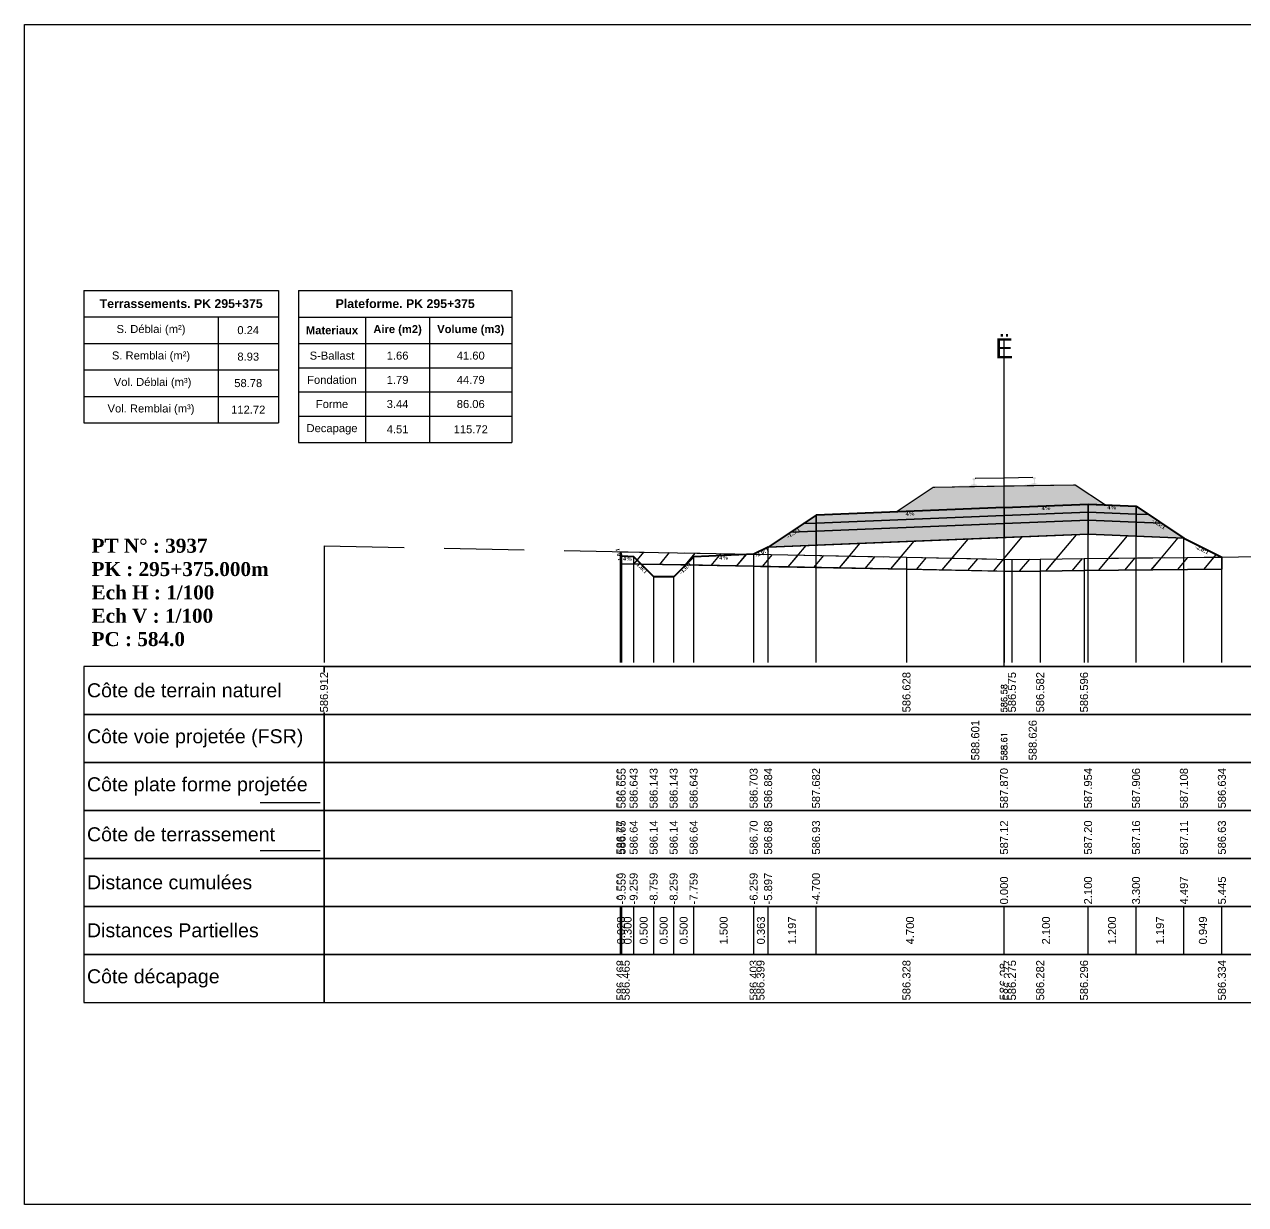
# Model space of a CAD drawing. Header units: millimetres. Extents: x 2762 to 3076, y 916 to 3305.
# Drawn here: x 2873.89 to 2904.42, y 2287.23 to 2316.73 of the extents above; entities that cross this region are included whole.
import ezdxf

# ---------------------------------------------------------------- set-up
doc = ezdxf.new("R2010")
doc.units = ezdxf.units.MM
doc.header["$LTSCALE"] = 2
doc.linetypes.add('CACHE', pattern=[9.525, 6.35, -3.175])
doc.linetypes.add('DASHED', pattern=[0.75, 0.5, -0.25])
for name, color, linetype in [('C-ANNO-TABL', 1, 'Continuous'), ('C-ANNO-TABL-TEXT', 150, 'Continuous'), ('C-ANNO-TABL-TITL', 150, 'Continuous'), ('C-ANNO-TABL-TTBL', 5, 'Continuous'), ('C-ROAD-CORR', 5, 'Continuous'), ('C-ROAD-SCTN', 7, 'Continuous')]:
    doc.layers.add(name, color=color, linetype=linetype)
doc.styles.add('ARIAL', font='arial.ttf')
doc.styles.add('C3D_Etiquette', font='romans.shx')
doc.styles.add('C3D_Profil_Travers', font='romans.shx')
doc.styles.get("Standard").update_dxf_attribs({"font": 'arial.ttf'})

msp = doc.modelspace()

# ---------------------------------------------------------------- hatches: boundary and pattern name
at = {"linetype": 'Continuous', "lineweight": -3}
msp.add_hatch(color=254, dxfattribs=at).paths.add_polyline_path([(2897.169, 2304.993), (2897.166, 2305.178), (2897.28, 2305.201), (2897.628, 2305.207), (2897.628, 2305.212), (2897.554, 2305.211), (2897.554, 2305.22), (2897.555, 2305.222), (2897.556, 2305.222), (2897.558, 2305.223), (2897.578, 2305.225), (2897.581, 2305.225), (2897.584, 2305.227), (2897.612, 2305.237), (2897.614, 2305.239), (2897.615, 2305.24), (2897.616, 2305.241), (2897.617, 2305.246), (2897.618, 2305.253), (2897.619, 2305.262), (2897.62, 2305.272), (2897.62, 2305.296), (2897.619, 2305.312), (2897.618, 2305.318), (2897.617, 2305.324), (2897.616, 2305.329), (2897.616, 2305.331), (2897.615, 2305.334), (2897.614, 2305.336), (2897.613, 2305.337), (2897.612, 2305.338), (2897.61, 2305.339), (2897.595, 2305.345), (2897.592, 2305.346), (2897.592, 2305.347), (2897.591, 2305.349), (2897.591, 2305.351), (2897.591, 2305.369), (2897.591, 2305.374), (2897.592, 2305.376), (2897.594, 2305.378), (2897.596, 2305.38), (2897.599, 2305.381), (2897.6, 2305.382), (2897.604, 2305.382), (2897.608, 2305.383), (2897.611, 2305.383), (2897.615, 2305.384), (2897.62, 2305.384), (2897.623, 2305.384), (2897.626, 2305.384), (2897.63, 2305.384), (2897.633, 2305.384), (2897.637, 2305.384), (2897.642, 2305.384), (2897.645, 2305.384), (2897.649, 2305.383), (2897.653, 2305.382), (2897.654, 2305.382), (2897.656, 2305.381), (2897.659, 2305.379), (2897.661, 2305.377), (2897.662, 2305.375), (2897.663, 2305.37), (2897.663, 2305.352), (2897.663, 2305.35), (2897.662, 2305.348), (2897.662, 2305.347), (2897.659, 2305.346), (2897.644, 2305.34), (2897.643, 2305.339), (2897.641, 2305.338), (2897.64, 2305.336), (2897.64, 2305.335), (2897.639, 2305.331), (2897.638, 2305.329), (2897.638, 2305.325), (2897.637, 2305.319), (2897.637, 2305.312), (2897.636, 2305.296), (2897.637, 2305.273), (2897.638, 2305.262), (2897.639, 2305.253), (2897.641, 2305.246), (2897.642, 2305.242), (2897.642, 2305.24), (2897.644, 2305.239), (2897.646, 2305.238), (2897.674, 2305.228), (2897.677, 2305.227), (2897.681, 2305.227), (2897.701, 2305.225), (2897.702, 2305.225), (2897.703, 2305.224), (2897.704, 2305.223), (2897.704, 2305.213), (2897.63, 2305.212), (2897.63, 2305.207), (2897.834, 2305.21), (2897.966, 2305.182), (2898.8, 2305.196), (2898.931, 2305.229), (2899.135, 2305.233), (2899.135, 2305.238), (2899.061, 2305.237), (2899.061, 2305.247), (2899.062, 2305.248), (2899.063, 2305.249), (2899.064, 2305.249), (2899.084, 2305.251), (2899.088, 2305.251), (2899.091, 2305.253), (2899.119, 2305.264), (2899.121, 2305.265), (2899.122, 2305.266), (2899.123, 2305.268), (2899.124, 2305.272), (2899.125, 2305.279), (2899.126, 2305.288), (2899.127, 2305.299), (2899.126, 2305.322), (2899.125, 2305.338), (2899.125, 2305.345), (2899.124, 2305.351), (2899.123, 2305.355), (2899.123, 2305.357), (2899.122, 2305.36), (2899.121, 2305.362), (2899.12, 2305.363), (2899.118, 2305.365), (2899.117, 2305.365), (2899.102, 2305.371), (2899.099, 2305.372), (2899.098, 2305.373), (2899.098, 2305.375), (2899.098, 2305.377), (2899.097, 2305.395), (2899.098, 2305.4), (2899.099, 2305.402), (2899.101, 2305.404), (2899.103, 2305.406), (2899.106, 2305.407), (2899.107, 2305.408), (2899.11, 2305.409), (2899.114, 2305.409), (2899.118, 2305.41), (2899.122, 2305.41), (2899.127, 2305.41), (2899.13, 2305.41), (2899.133, 2305.41), (2899.136, 2305.41), (2899.14, 2305.41), (2899.144, 2305.41), (2899.149, 2305.41), (2899.152, 2305.41), (2899.156, 2305.409), (2899.16, 2305.409), (2899.161, 2305.408), (2899.163, 2305.407), (2899.165, 2305.406), (2899.168, 2305.403), (2899.169, 2305.401), (2899.169, 2305.397), (2899.17, 2305.379), (2899.17, 2305.376), (2899.169, 2305.374), (2899.169, 2305.374), (2899.166, 2305.372), (2899.151, 2305.366), (2899.149, 2305.365), (2899.148, 2305.364), (2899.147, 2305.362), (2899.146, 2305.361), (2899.146, 2305.357), (2899.145, 2305.355), (2899.144, 2305.351), (2899.144, 2305.345), (2899.143, 2305.338), (2899.143, 2305.323), (2899.143, 2305.299), (2899.145, 2305.288), (2899.146, 2305.279), (2899.147, 2305.272), (2899.148, 2305.268), (2899.149, 2305.267), (2899.15, 2305.266), (2899.153, 2305.264), (2899.181, 2305.254), (2899.184, 2305.253), (2899.187, 2305.253), (2899.207, 2305.252), (2899.209, 2305.251), (2899.21, 2305.25), (2899.211, 2305.249), (2899.211, 2305.24), (2899.137, 2305.238), (2899.137, 2305.233), (2899.485, 2305.239), (2899.6, 2305.22), (2899.604, 2305.035)])
h = msp.add_hatch(dxfattribs=at)
h.set_pattern_fill('GRAVEL', color=252, scale=0.009, style=0)
h.set_pattern_definition([(228.0128, (2895.843941, 2304.774265), (-1.8288, -2.0574), [0.030755, -3.0447435]), (184.96974, (2895.823367, 2304.751405), (2.743199999, 0.228600013), [0.0527764, -5.2248644]), (132.51045, (2895.77079, 2304.746833), (2.286, -2.5146), [0.0372133, -3.684125]), (267.2737, (2895.681635, 2304.689683), (0.2286, 4.572), [0.0480604, -4.7579794]), (292.83365, (2895.679349, 2304.641677), (-1.143, 2.7432), [0.047127, -4.6655827]), (357.2737, (2895.697637, 2304.598243), (-4.572, 0.2286), [0.0480604, -4.7579794]), (37.69424, (2895.7456434, 2304.5959565), (-2.9718, -2.286), [0.0635574, -6.2921804]), (72.25533, (2895.795935, 2304.6348185), (1.6002, 5.0292), [0.0600048, -5.940473]), (121.42957, (2895.814223, 2304.691969), (-1.8288, 2.9718), [0.048223, -4.774099]), (175.23636, (2895.789077, 2304.733117), (2.5146, -0.2286), [0.055054, -2.697654]), (222.39744, (2895.7342134, 2304.7376885), (-2.7432, -2.5146), [0.071197, -7.0485095]), (138.81407, (2895.90795, 2304.687397), (-1.6002, 1.3716), [0.0243004, -2.405751]), (171.46923, (2895.889661, 2304.703399), (2.9718, -0.4572), [0.0462314, -4.5769175]), (225, (2895.84394, 2304.71026), (-3e-17, -0.2286), [0.032329, -0.29096]), (203.1986, (2895.82794, 2304.73769), (1.143, 0.4572), [0.01741, -1.723556]), (291.8014, (2895.811937, 2304.73083), (-0.2286, 0.6858), [0.024621, -1.206428]), (30.9638, (2895.82108, 2304.70797), (0.6858, 0.4572), [0.039989, -1.292967]), (161.565, (2895.85537, 2304.728545), (0.4572, -0.2286), [0.028916, -0.693981]), (16.38954, (2895.67935, 2304.73083), (2.286, 0.6858), [0.040508, -4.0102944]), (70.34618, (2895.718211, 2304.74226), (-0.9144, -2.5146), [0.033984, -3.3643994]), (293.1986, (2895.85537, 2304.774265), (-0.4572, 1.143), [0.034819, -1.7061465]), (343.61046, (2895.869087, 2304.74226), (-2.286, 0.6858), [0.040508, -4.0102944]), (339.44395, (2895.67935, 2304.589099), (-1.143, 0.4572), [0.039063, -1.914096]), (294.77514, (2895.715925, 2304.575383), (-1.143, 2.5146), [0.0327305, -3.2403234]), (66.8014, (2895.857657, 2304.545665), (0.4572, 1.143), [0.034819, -1.7061465]), (17.35402, (2895.871373, 2304.577669), (-2.9718, -0.9144), [0.0383204, -3.793714]), (69.44395, (2895.745643, 2304.545665), (-0.4572, -1.143), [0.0195316, -1.933628]), (101.3099, (2895.84394, 2304.545665), (-0.2286, 0.9144), [0.011656, -1.1539795]), (165.9638, (2895.841655, 2304.557095), (0.6858, -0.2286), [0.047127, -0.895415]), (186.009, (2895.795935, 2304.568525), (2.286, 0.2286), [0.043674, -4.323723]), (303.69, (2895.82108, 2304.687397), (-0.2286, 0.4572), [0.032969, -0.79126]), (353.15723, (2895.839369, 2304.6599645), (3.8862, -0.4572), [0.05756, -5.698441]), (60.9454, (2895.89652, 2304.653107), (-0.9144, -1.6002), [0.023536, -2.330045]), (90, (2895.90795, 2304.67368), (-0.2286, 0.2286), [0.013716, -0.214884]), (120.25644, (2895.791363, 2304.575383), (0.9144, -1.6002), [0.031758, -3.1440547]), (48.0128, (2895.775361, 2304.602815), (1.8288, 2.0574), [0.06151, -3.0139886]), (0, (2895.8165, 2304.64853), (0.2286, 0.2286), [0.059436, -0.169164]), (325.30485, (2895.875945, 2304.648535), (2.286, -1.6002), [0.036145, -3.5783385]), (254.0546, (2895.905663, 2304.62796), (-0.2286, -0.9144), [0.033285, -1.6309485]), (207.64598, (2895.896519, 2304.5959565), (-4.3434, -2.286), [0.054193, -5.365122]), (175.42608, (2895.848513, 2304.5708105), (-2.9718, 0.2286), [0.0573327, -5.675926])])
h.paths.add_polyline_path([(2895.679, 2304.546), (2896.608, 2305.165), (2896.652, 2305.165), (2900.114, 2305.225), (2900.158, 2305.225), (2900.916, 2304.72), (2900.48, 2304.738)])
h = msp.add_hatch(color=30, dxfattribs=at)
h.paths.add_polyline_path([(2901.68, 2304.29), (2901.68, 2304.49), (2901.999, 2304.477), (2902.318, 2304.264)])
h.paths.add_polyline_path([(2900.48, 2304.338), (2900.48, 2304.538), (2901.68, 2304.49), (2901.68, 2304.29)])
h.paths.add_polyline_path([(2898.38, 2304.254), (2898.38, 2304.454), (2900.48, 2304.538), (2900.48, 2304.338)])
h.paths.add_polyline_path([(2893.68, 2304.066), (2893.68, 2304.266), (2898.38, 2304.454), (2898.38, 2304.254)])
h.paths.add_polyline_path([(2893.041, 2304.04), (2893.36, 2304.253), (2893.68, 2304.266), (2893.68, 2304.066)])
h = msp.add_hatch(color=11, dxfattribs=at)
h.paths.add_polyline_path([(2901.68, 2304.49), (2901.68, 2304.69), (2901.999, 2304.477)])
h.paths.add_polyline_path([(2900.48, 2304.538), (2900.48, 2304.738), (2901.68, 2304.69), (2901.68, 2304.49)])
h.paths.add_polyline_path([(2898.38, 2304.454), (2898.38, 2304.654), (2900.48, 2304.738), (2900.48, 2304.538)])
h.paths.add_polyline_path([(2893.68, 2304.266), (2893.68, 2304.466), (2898.38, 2304.654), (2898.38, 2304.454)])
h.paths.add_polyline_path([(2893.36, 2304.253), (2893.68, 2304.466), (2893.68, 2304.266)])
h = msp.add_hatch(color=83, dxfattribs=at)
h.paths.add_polyline_path([(2901.68, 2303.94), (2901.68, 2304.29), (2902.318, 2304.264), (2902.876, 2303.892)])
h.paths.add_polyline_path([(2900.48, 2303.988), (2900.48, 2304.338), (2901.68, 2304.29), (2901.68, 2303.94)])
h.paths.add_polyline_path([(2898.38, 2303.904), (2898.38, 2304.254), (2900.48, 2304.338), (2900.48, 2303.988)])
h.paths.add_polyline_path([(2893.68, 2303.716), (2893.68, 2304.066), (2898.38, 2304.254), (2898.38, 2303.904)])
h.paths.add_polyline_path([(2892.483, 2303.668), (2893.041, 2304.04), (2893.68, 2304.066), (2893.68, 2303.716)])
h = msp.add_hatch(dxfattribs=at)
h.set_pattern_fill('_U', color=3, angle=50, style=0, pattern_type=0)
h.set_pattern_definition([(50, (2890.4135, 2303.2198), (-0.766044, 0.64279), [])])
h.paths.add_polyline_path([(2890.414, 2303.22), (2890.62, 2303.426), (2892.12, 2303.486), (2892.483, 2303.668), (2900.48, 2303.988), (2902.876, 2303.892), (2903.825, 2303.418), (2903.825, 2303.118), (2900.379, 2303.08), (2899.283, 2303.066), (2898.577, 2303.059), (2895.941, 2303.112)])
h.paths.add_polyline_path([(2888.792, 2303.251), (2888.792, 2303.551), (2888.82, 2303.438), (2889.12, 2303.426), (2889.305, 2303.241)])
h = msp.add_hatch(dxfattribs=at)
h.set_pattern_fill('_U', color=150, scale=0.5, angle=50, style=0, pattern_type=0)
h.set_pattern_definition([(50, (2890.4135, 2303.2198), (-0.383022, 0.321394), [])])
h.paths.add_polyline_path([(2890.414, 2303.22), (2890.62, 2303.426), (2892.12, 2303.486), (2895.941, 2303.412), (2898.577, 2303.359), (2899.283, 2303.366), (2900.379, 2303.38), (2903.825, 2303.418), (2903.825, 2303.118), (2900.379, 2303.08), (2899.283, 2303.066), (2898.577, 2303.059), (2895.941, 2303.112)])
h.paths.add_polyline_path([(2888.792, 2303.551), (2892.12, 2303.486), (2890.62, 2303.426), (2890.414, 2303.22), (2889.305, 2303.241), (2889.12, 2303.426), (2888.82, 2303.438)])
h.paths.add_polyline_path([(2888.792, 2303.251), (2888.792, 2303.551), (2888.82, 2303.438), (2889.12, 2303.426), (2889.305, 2303.241)])

# ---------------------------------------------------------------- linework, layer by layer
at = {"color": 7, "linetype": 'Continuous', "lineweight": -3}
for p, q in [((2898.38, 2300.684), (2898.38, 2308.884)), ((2881.379, 2300.684), (2915.381, 2300.684)), ((2888.792, 2293.484), (2888.792, 2294.684)), ((2888.82, 2293.484), (2888.82, 2294.684)), ((2888.82, 2293.484), (2888.82, 2294.684)), ((2889.12, 2293.484), (2889.12, 2294.684)), ((2889.12, 2293.484), (2889.12, 2294.684)), ((2889.62, 2293.484), (2889.62, 2294.684)), ((2889.62, 2293.484), (2889.62, 2294.684)), ((2890.12, 2293.484), (2890.12, 2294.684)), ((2890.12, 2293.484), (2890.12, 2294.684)), ((2890.62, 2293.484), (2890.62, 2294.684)), ((2890.62, 2293.484), (2890.62, 2294.684)), ((2892.12, 2293.484), (2892.12, 2294.684)), ((2892.12, 2293.484), (2892.12, 2294.684)), ((2892.483, 2293.484), (2892.483, 2294.684)), ((2892.483, 2293.484), (2892.483, 2294.684)), ((2893.68, 2293.484), (2893.68, 2294.684)), ((2893.68, 2293.484), (2893.68, 2294.684)), ((2898.38, 2293.484), (2898.38, 2294.684)), ((2898.38, 2293.484), (2898.38, 2294.684)), ((2900.48, 2293.484), (2900.48, 2294.684)), ((2900.48, 2293.484), (2900.48, 2294.684)), ((2901.68, 2293.484), (2901.68, 2294.684)), ((2901.68, 2293.484), (2901.68, 2294.684)), ((2902.876, 2293.484), (2902.876, 2294.684)), ((2902.876, 2293.484), (2902.876, 2294.684)), ((2903.825, 2293.484), (2903.825, 2294.684))]:
    msp.add_line(p, q, dxfattribs=at)
at = {"color": 251, "linetype": 'Continuous', "lineweight": -3}
for p, q in [((2895.679, 2304.546), (2896.608, 2305.165)), ((2896.608, 2305.165), (2896.652, 2305.165)), ((2896.652, 2305.165), (2900.114, 2305.225)), ((2900.114, 2305.225), (2900.158, 2305.225)), ((2900.158, 2305.225), (2900.916, 2304.72)), ((2893.36, 2304.253), (2893.68, 2304.466)), ((2893.68, 2304.466), (2898.38, 2304.654)), ((2893.68, 2304.266), (2893.68, 2304.466)), ((2893.68, 2304.466), (2893.68, 2304.266)), ((2898.38, 2304.454), (2893.68, 2304.266)), ((2900.48, 2304.738), (2895.679, 2304.546)), ((2898.38, 2304.654), (2900.48, 2304.738)), ((2898.38, 2304.454), (2898.38, 2304.654)), ((2898.38, 2304.654), (2898.38, 2304.454)), ((2900.48, 2304.538), (2898.38, 2304.454)), ((2900.916, 2304.72), (2900.48, 2304.738)), ((2900.48, 2304.538), (2900.48, 2304.738)), ((2900.48, 2304.738), (2901.68, 2304.69)), ((2900.48, 2304.738), (2900.48, 2304.538)), ((2901.68, 2304.49), (2900.48, 2304.538)), ((2901.68, 2304.49), (2901.68, 2304.69)), ((2901.68, 2304.69), (2901.999, 2304.477)), ((2901.68, 2304.69), (2901.68, 2304.49)), ((2901.999, 2304.477), (2901.68, 2304.49)), ((2893.68, 2304.266), (2893.36, 2304.253))]:
    msp.add_line(p, q, dxfattribs=at)
at = {"color": 53, "linetype": 'Continuous', "lineweight": -3}
for p, q in [((2893.68, 2304.266), (2898.38, 2304.454)), ((2898.38, 2304.454), (2900.48, 2304.538)), ((2898.38, 2304.254), (2898.38, 2304.454)), ((2898.38, 2304.454), (2898.38, 2304.254)), ((2900.48, 2304.338), (2900.48, 2304.538)), ((2900.48, 2304.538), (2901.68, 2304.49)), ((2900.48, 2304.538), (2900.48, 2304.338)), ((2901.68, 2304.29), (2901.68, 2304.49)), ((2901.68, 2304.49), (2901.999, 2304.477)), ((2901.68, 2304.49), (2901.68, 2304.29)), ((2901.999, 2304.477), (2902.318, 2304.264)), ((2893.041, 2304.04), (2893.36, 2304.253)), ((2893.36, 2304.253), (2893.68, 2304.266)), ((2893.68, 2304.066), (2893.68, 2304.266)), ((2893.68, 2304.266), (2893.68, 2304.066)), ((2898.38, 2304.254), (2893.68, 2304.066)), ((2893.68, 2304.066), (2898.38, 2304.254)), ((2900.48, 2304.338), (2898.38, 2304.254)), ((2898.38, 2304.254), (2900.48, 2304.338)), ((2898.38, 2303.904), (2898.38, 2304.254)), ((2898.38, 2304.254), (2898.38, 2303.904)), ((2901.68, 2304.29), (2900.48, 2304.338)), ((2900.48, 2303.988), (2900.48, 2304.338)), ((2900.48, 2304.338), (2901.68, 2304.29)), ((2900.48, 2304.338), (2900.48, 2303.988)), ((2902.318, 2304.264), (2901.68, 2304.29)), ((2901.68, 2303.94), (2901.68, 2304.29)), ((2901.68, 2304.29), (2902.318, 2304.264)), ((2901.68, 2304.29), (2901.68, 2303.94)), ((2902.318, 2304.264), (2902.876, 2303.892)), ((2892.483, 2303.668), (2893.041, 2304.04)), ((2893.68, 2304.066), (2893.041, 2304.04)), ((2893.041, 2304.04), (2893.68, 2304.066)), ((2893.68, 2303.716), (2893.68, 2304.066)), ((2893.68, 2304.066), (2893.68, 2303.716)), ((2898.38, 2303.904), (2893.68, 2303.716)), ((2900.48, 2303.988), (2898.38, 2303.904)), ((2901.68, 2303.94), (2900.48, 2303.988)), ((2902.876, 2303.892), (2901.68, 2303.94)), ((2893.68, 2303.716), (2892.483, 2303.668))]:
    msp.add_line(p, q, dxfattribs=at)
at = {"color": 253, "linetype": 'Continuous', "lineweight": -3}
for p, q in [((2892.483, 2303.668), (2900.48, 2303.988)), ((2900.48, 2303.988), (2902.876, 2303.892)), ((2902.876, 2303.892), (2903.825, 2303.418)), ((2888.792, 2303.551), (2892.12, 2303.486)), ((2888.82, 2303.438), (2888.792, 2303.551)), ((2888.792, 2303.251), (2888.792, 2303.551)), ((2888.792, 2303.551), (2888.82, 2303.438)), ((2888.792, 2303.251), (2888.792, 2303.551)), ((2888.792, 2303.551), (2888.82, 2303.438)), ((2892.12, 2303.486), (2892.483, 2303.668)), ((2889.305, 2303.241), (2888.792, 2303.251)), ((2889.305, 2303.241), (2888.792, 2303.251)), ((2889.12, 2303.426), (2888.82, 2303.438)), ((2888.82, 2303.438), (2889.12, 2303.426)), ((2888.82, 2303.438), (2889.12, 2303.426)), ((2889.305, 2303.241), (2889.12, 2303.426)), ((2889.12, 2303.426), (2889.305, 2303.241)), ((2889.12, 2303.426), (2889.305, 2303.241)), ((2890.414, 2303.22), (2889.305, 2303.241)), ((2889.305, 2303.241), (2890.414, 2303.22)), ((2889.62, 2302.926), (2889.305, 2303.241)), ((2890.414, 2303.22), (2890.62, 2303.426)), ((2890.62, 2303.426), (2890.414, 2303.22)), ((2890.414, 2303.22), (2890.62, 2303.426)), ((2890.62, 2303.426), (2892.12, 2303.486)), ((2892.12, 2303.486), (2890.62, 2303.426)), ((2890.62, 2303.426), (2892.12, 2303.486)), ((2892.12, 2303.486), (2895.941, 2303.412)), ((2895.941, 2303.412), (2898.577, 2303.359)), ((2898.577, 2303.359), (2899.283, 2303.366)), ((2899.283, 2303.366), (2900.379, 2303.38)), ((2900.379, 2303.38), (2903.825, 2303.418)), ((2903.825, 2303.418), (2903.825, 2303.118)), ((2903.825, 2303.418), (2903.825, 2303.118)), ((2890.12, 2302.926), (2889.62, 2302.926)), ((2890.414, 2303.22), (2890.12, 2302.926)), ((2895.941, 2303.112), (2890.414, 2303.22)), ((2895.941, 2303.112), (2890.414, 2303.22)), ((2898.577, 2303.059), (2895.941, 2303.112)), ((2898.577, 2303.059), (2895.941, 2303.112)), ((2899.283, 2303.066), (2898.577, 2303.059)), ((2899.283, 2303.066), (2898.577, 2303.059)), ((2900.379, 2303.08), (2899.283, 2303.066)), ((2900.379, 2303.08), (2899.283, 2303.066)), ((2903.825, 2303.118), (2900.379, 2303.08)), ((2903.825, 2303.118), (2900.379, 2303.08))]:
    msp.add_line(p, q, dxfattribs=at)
at = {"color": 8, "linetype": 'CACHE', "lineweight": -3}
for p, q in [((2898.38, 2300.784), (2898.38, 2303.904)), ((2898.38, 2300.784), (2898.38, 2303.904)), ((2900.48, 2300.784), (2900.48, 2303.988)), ((2901.68, 2300.784), (2901.68, 2303.94)), ((2902.876, 2300.784), (2902.876, 2303.892)), ((2888.792, 2300.784), (2888.792, 2303.551)), ((2892.483, 2300.784), (2892.483, 2303.668)), ((2893.68, 2300.784), (2893.68, 2303.716)), ((2888.82, 2300.784), (2888.82, 2303.438)), ((2889.12, 2300.784), (2889.12, 2303.426)), ((2890.62, 2300.784), (2890.62, 2303.426)), ((2892.12, 2300.784), (2892.12, 2303.486)), ((2903.825, 2300.784), (2903.825, 2303.418)), ((2889.62, 2300.784), (2889.62, 2302.926)), ((2890.12, 2300.784), (2890.12, 2302.926))]:
    msp.add_line(p, q, dxfattribs=at)
at = {"color": 105, "linetype": 'DASHED', "lineweight": -3, "ltscale": 2}
for p, q in [((2881.38, 2303.696), (2895.941, 2303.412)), ((2900.379, 2303.38), (2915.38, 2303.543)), ((2895.941, 2303.412), (2898.38, 2303.363)), ((2898.38, 2303.363), (2898.577, 2303.359)), ((2898.577, 2303.359), (2899.283, 2303.366)), ((2899.283, 2303.366), (2900.379, 2303.38))]:
    msp.add_line(p, q, dxfattribs=at)
at = {"color": 98, "linetype": 'CACHE', "lineweight": -3}
for p, q in [((2881.38, 2303.696), (2881.38, 2300.784)), ((2895.941, 2303.412), (2895.941, 2300.784)), ((2898.38, 2303.363), (2898.38, 2300.784)), ((2898.577, 2303.359), (2898.577, 2300.784)), ((2899.283, 2303.366), (2899.283, 2300.784)), ((2900.379, 2303.38), (2900.379, 2300.784))]:
    msp.add_line(p, q, dxfattribs=at)
at = {"color": 6, "linetype": 'Continuous', "lineweight": -3}
for p, q in [((2888.792, 2303.251), (2888.922, 2303.249)), ((2888.922, 2303.249), (2892.12, 2303.186)), ((2892.12, 2303.186), (2892.291, 2303.183)), ((2892.291, 2303.183), (2895.941, 2303.112)), ((2895.941, 2303.112), (2898.38, 2303.063)), ((2898.38, 2303.063), (2898.473, 2303.061)), ((2898.473, 2303.061), (2898.577, 2303.059)), ((2898.577, 2303.059), (2899.283, 2303.066)), ((2899.283, 2303.066), (2900.379, 2303.08)), ((2900.379, 2303.08), (2903.825, 2303.118))]:
    msp.add_line(p, q, dxfattribs=at)
at = {"color": 154, "linetype": 'Continuous', "lineweight": -3}
msp.add_line((2879.779, 2297.284), (2881.279, 2297.284), dxfattribs=at)
at = {"color": 1, "linetype": 'Continuous', "lineweight": -3}
msp.add_line((2879.779, 2296.084), (2881.279, 2296.084), dxfattribs=at)
at = {"color": 7, "linetype": 'Continuous', "lineweight": -3}
for points in [[(2881.379, 2299.484), (2881.379, 2300.684), (2875.379, 2300.684), (2875.379, 2299.484)], [(2881.379, 2299.484), (2915.381, 2299.484), (2915.381, 2300.684), (2881.379, 2300.684)], [(2881.379, 2298.284), (2881.379, 2299.484), (2875.379, 2299.484), (2875.379, 2298.284)], [(2881.379, 2298.284), (2915.381, 2298.284), (2915.381, 2299.484), (2881.379, 2299.484)], [(2881.379, 2297.084), (2881.379, 2298.284), (2875.379, 2298.284), (2875.379, 2297.084)], [(2881.379, 2297.084), (2915.381, 2297.084), (2915.381, 2298.284), (2881.379, 2298.284)], [(2881.379, 2295.884), (2881.379, 2297.084), (2875.379, 2297.084), (2875.379, 2295.884)], [(2881.379, 2295.884), (2915.381, 2295.884), (2915.381, 2297.084), (2881.379, 2297.084)], [(2881.379, 2294.684), (2881.379, 2295.884), (2875.379, 2295.884), (2875.379, 2294.684)], [(2881.379, 2294.684), (2915.381, 2294.684), (2915.381, 2295.884), (2881.379, 2295.884)], [(2881.379, 2293.484), (2881.379, 2294.684), (2875.379, 2294.684), (2875.379, 2293.484)], [(2881.379, 2293.484), (2915.381, 2293.484), (2915.381, 2294.684), (2881.379, 2294.684)], [(2881.379, 2292.284), (2881.379, 2293.484), (2875.379, 2293.484), (2875.379, 2292.284)], [(2881.379, 2292.284), (2915.381, 2292.284), (2915.381, 2293.484), (2881.379, 2293.484)]]:
    msp.add_3dface(points, dxfattribs=at)
at = {"layer": 'C-ANNO-TABL', "color": 7, "linetype": 'Continuous', "lineweight": -3}
for p, q in [((2875.379, 2309.419), (2878.732, 2309.419)), ((2878.732, 2309.419), (2880.238, 2309.419)), ((2878.732, 2309.419), (2878.732, 2308.757)), ((2880.738, 2309.416), (2882.42, 2309.416)), ((2882.42, 2309.416), (2884.016, 2309.416)), ((2882.42, 2309.416), (2882.42, 2308.754)), ((2884.016, 2309.416), (2886.078, 2309.416)), ((2884.016, 2309.416), (2884.016, 2308.754)), ((2875.379, 2308.757), (2878.732, 2308.757)), ((2878.732, 2308.757), (2880.238, 2308.757)), ((2878.732, 2308.757), (2878.732, 2308.095)), ((2880.738, 2308.754), (2882.42, 2308.754)), ((2882.42, 2308.754), (2884.016, 2308.754)), ((2882.42, 2308.754), (2882.42, 2308.147)), ((2884.016, 2308.754), (2886.078, 2308.754)), ((2884.016, 2308.754), (2884.016, 2308.147)), ((2880.738, 2308.147), (2882.42, 2308.147)), ((2882.42, 2308.147), (2884.016, 2308.147)), ((2882.42, 2308.147), (2882.42, 2307.543)), ((2884.016, 2308.147), (2886.078, 2308.147)), ((2884.016, 2308.147), (2884.016, 2307.543)), ((2875.379, 2308.095), (2878.732, 2308.095)), ((2878.732, 2308.095), (2880.238, 2308.095)), ((2878.732, 2308.095), (2878.732, 2307.432)), ((2880.738, 2307.543), (2882.42, 2307.543)), ((2882.42, 2307.543), (2884.016, 2307.543)), ((2882.42, 2307.543), (2882.42, 2306.939)), ((2884.016, 2307.543), (2886.078, 2307.543)), ((2884.016, 2307.543), (2884.016, 2306.939)), ((2875.379, 2307.432), (2878.732, 2307.432)), ((2878.732, 2307.432), (2880.238, 2307.432)), ((2878.732, 2307.432), (2878.732, 2306.77)), ((2880.738, 2306.939), (2882.42, 2306.939)), ((2882.42, 2306.939), (2884.016, 2306.939)), ((2882.42, 2306.939), (2882.42, 2306.28)), ((2884.016, 2306.939), (2886.078, 2306.939)), ((2884.016, 2306.939), (2884.016, 2306.28))]:
    msp.add_line(p, q, dxfattribs=at)
at = {"layer": 'C-ANNO-TABL-TTBL', "color": 7, "linetype": 'Continuous', "lineweight": -3}
for p, q in [((2875.379, 2310.084), (2880.238, 2310.084)), ((2875.379, 2310.084), (2875.379, 2309.419)), ((2880.238, 2310.084), (2880.238, 2309.419)), ((2880.738, 2310.084), (2886.078, 2310.084)), ((2880.738, 2310.084), (2880.738, 2309.416)), ((2886.078, 2310.084), (2886.078, 2309.416)), ((2875.379, 2309.419), (2875.379, 2308.757)), ((2880.238, 2309.419), (2880.238, 2308.757)), ((2880.738, 2309.416), (2880.738, 2308.754)), ((2886.078, 2309.416), (2886.078, 2308.754)), ((2875.379, 2308.757), (2875.379, 2308.095)), ((2880.238, 2308.757), (2880.238, 2308.095)), ((2880.738, 2308.754), (2880.738, 2308.147)), ((2886.078, 2308.754), (2886.078, 2308.147)), ((2880.738, 2308.147), (2880.738, 2307.543)), ((2886.078, 2308.147), (2886.078, 2307.543)), ((2875.379, 2308.095), (2875.379, 2307.432)), ((2880.238, 2308.095), (2880.238, 2307.432)), ((2880.738, 2307.543), (2880.738, 2306.939)), ((2886.078, 2307.543), (2886.078, 2306.939)), ((2875.379, 2307.432), (2875.379, 2306.77)), ((2880.238, 2307.432), (2880.238, 2306.77)), ((2880.738, 2306.939), (2880.738, 2306.28)), ((2886.078, 2306.939), (2886.078, 2306.28)), ((2875.379, 2306.77), (2878.732, 2306.77)), ((2878.732, 2306.77), (2880.238, 2306.77)), ((2880.738, 2306.28), (2882.42, 2306.28)), ((2882.42, 2306.28), (2884.016, 2306.28)), ((2884.016, 2306.28), (2886.078, 2306.28))]:
    msp.add_line(p, q, dxfattribs=at)
at = {"layer": 'C-ROAD-CORR', "color": 1, "linetype": 'Continuous', "lineweight": 40}
for p, q in [((2893.68, 2304.466), (2892.483, 2303.668)), ((2898.38, 2304.654), (2893.68, 2304.466)), ((2898.38, 2304.654), (2900.48, 2304.738)), ((2900.48, 2304.738), (2901.68, 2304.69)), ((2901.68, 2304.69), (2902.876, 2303.892)), ((2902.876, 2303.892), (2903.825, 2303.418)), ((2888.82, 2303.438), (2888.792, 2303.551)), ((2892.483, 2303.668), (2892.12, 2303.486)), ((2889.12, 2303.426), (2888.82, 2303.438)), ((2889.62, 2302.926), (2889.12, 2303.426)), ((2890.62, 2303.426), (2890.12, 2302.926)), ((2892.12, 2303.486), (2890.62, 2303.426)), ((2890.12, 2302.926), (2889.62, 2302.926))]:
    msp.add_line(p, q, dxfattribs=at)
at = {"layer": 'C-ROAD-CORR', "color": 102, "linetype": 'Continuous', "lineweight": -3, "ltscale": 0.5}
for p, q in [((2898.38, 2303.904), (2893.68, 2303.716)), ((2898.38, 2303.904), (2900.48, 2303.988)), ((2900.48, 2303.988), (2901.68, 2303.94)), ((2901.68, 2303.94), (2902.876, 2303.892)), ((2893.68, 2303.716), (2892.483, 2303.668))]:
    msp.add_line(p, q, dxfattribs=at)
at = {"layer": 'C-ROAD-CORR', "color": 1, "linetype": 'Continuous', "lineweight": -3}
for p, q in [((2889.62, 2302.926), (2889.12, 2303.426)), ((2890.62, 2303.426), (2890.12, 2302.926))]:
    msp.add_line(p, q, dxfattribs=at)
at = {"layer": 'C-ROAD-SCTN', "color": 154, "linetype": 'Continuous', "lineweight": -3}
for p, q in [((2897.655, 2305.385), (2897.662, 2305.385)), ((2897.662, 2305.385), (2898.38, 2305.397)), ((2898.38, 2305.397), (2899.096, 2305.41)), ((2892.483, 2303.668), (2893.68, 2304.466)), ((2893.68, 2304.466), (2898.38, 2304.654)), ((2898.38, 2304.654), (2900.48, 2304.738)), ((2900.48, 2304.738), (2901.68, 2304.69)), ((2901.68, 2304.69), (2902.876, 2303.892)), ((2902.876, 2303.892), (2903.825, 2303.418)), ((2888.792, 2303.551), (2888.82, 2303.438)), ((2892.12, 2303.486), (2892.483, 2303.668)), ((2888.82, 2303.438), (2889.12, 2303.426)), ((2889.12, 2303.426), (2889.62, 2302.926)), ((2890.12, 2302.926), (2890.62, 2303.426)), ((2890.62, 2303.426), (2892.12, 2303.486)), ((2889.62, 2302.926), (2890.12, 2302.926))]:
    msp.add_line(p, q, dxfattribs=at)
at = {"layer": 'C-ROAD-SCTN', "color": 140, "linetype": 'Continuous', "lineweight": -3}
for p, q in [((2895.679, 2304.546), (2896.608, 2305.165)), ((2896.608, 2305.165), (2896.652, 2305.165)), ((2896.652, 2305.165), (2898.38, 2305.195)), ((2898.38, 2305.195), (2900.114, 2305.225)), ((2900.114, 2305.225), (2900.158, 2305.225)), ((2900.158, 2305.225), (2900.916, 2304.72))]:
    msp.add_line(p, q, dxfattribs=at)
at = {"layer": 'C-ROAD-SCTN', "color": 1, "linetype": 'Continuous', "lineweight": -3}
for p, q in [((2893.68, 2303.716), (2898.38, 2303.904)), ((2898.38, 2303.904), (2900.48, 2303.988)), ((2900.48, 2303.988), (2901.68, 2303.94)), ((2901.68, 2303.94), (2902.876, 2303.892)), ((2902.876, 2303.892), (2903.825, 2303.418)), ((2888.792, 2303.551), (2888.82, 2303.438)), ((2892.12, 2303.486), (2892.483, 2303.668)), ((2892.483, 2303.668), (2893.68, 2303.716)), ((2888.82, 2303.438), (2889.12, 2303.426)), ((2889.12, 2303.426), (2889.62, 2302.926)), ((2890.12, 2302.926), (2890.62, 2303.426)), ((2890.62, 2303.426), (2892.12, 2303.486)), ((2889.62, 2302.926), (2890.12, 2302.926))]:
    msp.add_line(p, q, dxfattribs=at)

# ---------------------------------------------------------------- texts
at = {"color": 7, "linetype": 'Continuous', "lineweight": -3}
for s, insert, char_height, attachment_point, style in [('{\\fWingdings|b0|i0|c2|p0;Ë}', (2898.38, 2308.384), 0.5, 8, 'C3D_Profil_Travers'), ('{\\fTimes New Roman|b1|i0|c0|p18;PT N° : 3937\\PPK : 295+375.000m\\PEch H : 1/100\\PEch V : 1/100\\PPC : 584.0}', (2875.568, 2301.184), 0.35, 7, 'C3D_Profil_Travers'), ('{\\fArial|b0|i0|c0|p34;Côte de terrain naturel}', (2875.454, 2300.084), 0.35, 4, 'C3D_Etiquette'), ('{\\fArial|b0|i0|c0|p34;Côte plate forme projetée}', (2875.454, 2297.684), 0.35, 4, 'C3D_Etiquette'), ('{\\fArial|b0|i0|c0|p34;Côte de terrassement}', (2875.454, 2296.484), 0.35, 4, 'C3D_Etiquette'), ('{\\fArial|b0|i0|c0|p34;Distance cumulées}', (2875.454, 2295.284), 0.35, 4, 'C3D_Etiquette'), ('{\\fArial|b0|i0|c0|p34;Distances Partielles}', (2875.454, 2294.084), 0.35, 4, 'C3D_Etiquette'), ('{\\fArial|b0|i0|c0|p34;Côte décapage}', (2875.454, 2292.884), 0.35, 4, 'C3D_Etiquette')]:
    msp.add_mtext(s, dxfattribs=dict(at, insert=insert, char_height=char_height, attachment_point=attachment_point, style=style))
at = {"color": 7, "linetype": 'Continuous', "lineweight": -3, "char_height": 0.1, "style": 'C3D_Etiquette'}
for s, insert, width, attachment_point, rotation in [('{\\fTimes New Roman|b1|i0|c0|p18;4%}', (2896.03, 2304.556), 0.42071, 2, 2.2906), ('{\\fTimes New Roman|b1|i0|c0|p18;4%}', (2899.43, 2304.692), 0.37094, 2, 2.2906), ('{\\fTimes New Roman|b1|i0|c0|p18;4%}', (2901.079, 2304.71), 0.42071, 2, 357.7094), ('{\\fTimes New Roman|b1|i0|c0|p18;-1.5:1}', (2893.083, 2304.063), 0.34598, 2, 33.6901), ('{\\fTimes New Roman|b1|i0|c0|p18;-1.5:1}', (2902.276, 2304.287), 0.34598, 2, 326.3099), ('{\\fTimes New Roman|b1|i0|c0|p18;1.0:1}', (2888.802, 2303.494), 0.29446, 8, 104.0362), ('{\\fTimes New Roman|b1|i0|c0|p18;-2.0:1}', (2892.303, 2303.574), 0.34598, 2, 26.5651), ('{\\fTimes New Roman|b1|i0|c0|p18;-2.0:1}', (2903.349, 2303.651), 0.34598, 2, 333.4349), ('{\\fTimes New Roman|b1|i0|c0|p18;4%}', (2888.97, 2303.428), 0.37094, 2, 357.7094), ('{\\fTimes New Roman|b1|i0|c0|p18;1.0:1}', (2889.367, 2303.174), 0.29001, 2, 315), ('{\\fTimes New Roman|b1|i0|c0|p18;-1.0:1}', (2890.373, 2303.174), 0.34598, 2, 45), ('{\\fTimes New Roman|b1|i0|c0|p18;4%}', (2891.37, 2303.452), 0.42071, 2, 2.2906)]:
    msp.add_mtext(s, dxfattribs=dict(at, insert=insert, width=width, attachment_point=attachment_point, rotation=rotation))
at = {"color": 7, "linetype": 'Continuous', "lineweight": -3, "rotation": 90, "style": 'C3D_Profil_Travers'}
for s, insert, char_height, attachment_point in [('586.58', (2898.38, 2299.534), 0.15, 4), ('588.61', (2898.38, 2298.334), 0.15, 4), ('{\\fArial|b0|i0|c0|p34;586.77}', (2888.792, 2295.979), 0.2, 4), ('{\\fArial|b0|i0|c0|p34;586.65}', (2888.82, 2295.979), 0.2, 4), ('{\\fArial|b0|i0|c0|p34;586.64}', (2889.12, 2295.979), 0.2, 4), ('{\\fArial|b0|i0|c0|p34;586.14}', (2889.62, 2295.979), 0.2, 4), ('{\\fArial|b0|i0|c0|p34;586.14}', (2890.12, 2295.979), 0.2, 4), ('{\\fArial|b0|i0|c0|p34;586.64}', (2890.62, 2295.979), 0.2, 4), ('{\\fArial|b0|i0|c0|p34;586.70}', (2892.12, 2295.979), 0.2, 4), ('{\\fArial|b0|i0|c0|p34;586.88}', (2892.483, 2295.979), 0.2, 4), ('{\\fArial|b0|i0|c0|p34;586.93}', (2893.68, 2295.979), 0.2, 4), ('{\\fArial|b0|i0|c0|p34;587.12}', (2898.38, 2295.979), 0.2, 4), ('{\\fArial|b0|i0|c0|p34;587.20}', (2900.48, 2295.979), 0.2, 4), ('{\\fArial|b0|i0|c0|p34;587.16}', (2901.68, 2295.979), 0.2, 4), ('{\\fArial|b0|i0|c0|p34;587.11}', (2902.876, 2295.979), 0.2, 4), ('{\\fArial|b0|i0|c0|p34;586.63}', (2903.825, 2295.979), 0.2, 4), ('{\\fArial|b0|i0|c0|p34;0.028}', (2888.806, 2294.084), 0.2, 5), ('{\\fArial|b0|i0|c0|p34;0.300}', (2888.97, 2294.084), 0.2, 5), ('{\\fArial|b0|i0|c0|p34;0.500}', (2889.37, 2294.084), 0.2, 5), ('{\\fArial|b0|i0|c0|p34;0.500}', (2889.87, 2294.084), 0.2, 5), ('{\\fArial|b0|i0|c0|p34;0.500}', (2890.37, 2294.084), 0.2, 5), ('{\\fArial|b0|i0|c0|p34;1.500}', (2891.37, 2294.084), 0.2, 5), ('{\\fArial|b0|i0|c0|p34;0.363}', (2892.302, 2294.084), 0.2, 5), ('{\\fArial|b0|i0|c0|p34;1.197}', (2893.081, 2294.084), 0.2, 5), ('{\\fArial|b0|i0|c0|p34;4.700}', (2896.03, 2294.084), 0.2, 5), ('{\\fArial|b0|i0|c0|p34;2.100}', (2899.43, 2294.084), 0.2, 5), ('{\\fArial|b0|i0|c0|p34;1.200}', (2901.08, 2294.084), 0.2, 5), ('{\\fArial|b0|i0|c0|p34;1.197}', (2902.278, 2294.084), 0.2, 5), ('{\\fArial|b0|i0|c0|p34;0.949}', (2903.351, 2294.084), 0.2, 5), ('586.28', (2898.38, 2292.334), 0.2, 4)]:
    msp.add_mtext(s, dxfattribs=dict(at, insert=insert, char_height=char_height, attachment_point=attachment_point))
at = {"color": 7, "linetype": 'Continuous', "lineweight": -3, "insert": (2875.454, 2298.884), "char_height": 0.35, "attachment_point": 4}
msp.add_mtext('{\\fArial|b0|i0|c0|p34;Côte voie projetée (FSR)}', dxfattribs=at)
at = {"layer": 'C-ANNO-TABL-TEXT', "color": 7, "linetype": 'Continuous', "lineweight": -3, "char_height": 0.2, "attachment_point": 5, "style": 'ARIAL'}
for s, insert in [('{\\fArial|b0|i0|c0|p34;\\C7;0.24}', (2879.485, 2309.088)), ('{\\fArial|b0|i0|c0|p34;\\C7;8.93}', (2879.485, 2308.426)), ('{\\fArial|b0|i0|c0|p34;\\C7;S-Ballast}', (2881.579, 2308.451)), ('{\\fArial|b0|i0|c0|p34;\\C7;1.66}', (2883.218, 2308.451)), ('{\\C18;\\c0;41.60}', (2885.047, 2308.451)), ('{\\fArial|b0|i0|c0|p34;\\C7;58.78}', (2879.485, 2307.764)), ('{\\fArial|b0|i0|c0|p34;\\C7;Fondation}', (2881.579, 2307.845)), ('{\\fArial|b0|i0|c0|p34;\\C7;1.79}', (2883.218, 2307.845)), ('{\\C18;\\c0;44.79}', (2885.047, 2307.845)), ('{\\fArial|b0|i0|c0|p34;\\C7;112.72}', (2879.485, 2307.101)), ('{\\fArial|b0|i0|c0|p34;\\C7;Forme}', (2881.579, 2307.241)), ('{\\fArial|b0|i0|c0|p34;\\C7;3.44}', (2883.218, 2307.241)), ('{\\C18;\\c0;86.06}', (2885.047, 2307.241)), ('{\\fArial|b0|i0|c0|p34;\\C7;Decapage}', (2881.579, 2306.609)), ('{\\fArial|b0|i0|c0|p34;\\C7;4.51}', (2883.218, 2306.609)), ('{\\C18;\\c0;115.72}', (2885.047, 2306.609))]:
    msp.add_mtext(s, dxfattribs=dict(at, insert=insert))
at = {"layer": 'C-ANNO-TABL-TITL', "color": 7, "linetype": 'Continuous', "lineweight": -3, "attachment_point": 5, "style": 'ARIAL'}
for s, insert, char_height in [('{\\fArial|b1|i0|c0|p34;\\C7;Terrassements. PK 295+375}', (2877.808, 2309.751), 0.22), ('{\\fArial|b1|i0|c0|p34;\\C18;\\c0;Plateforme. PK 295+375}', (2883.408, 2309.75), 0.22), ('{\\fArial|b0|i0|c0|p34;\\C7;S. Déblai (m²) }', (2877.055, 2309.088), 0.2), ('{\\fArial|b1|i0|c0|p34;\\C7;Materiaux   }', (2881.579, 2309.085), 0.2), ('{\\fArial|b1|i0|c0|p34;\\C7;Aire (m2)}', (2883.218, 2309.085), 0.2), ('{\\fArial|b1|i0|c0|p34;\\C7;Volume (m3)}', (2885.047, 2309.085), 0.2), ('{\\fArial|b0|i0|c0|p34;\\C7;S. Remblai (m²) }', (2877.055, 2308.426), 0.2), ('{\\fArial|b0|i0|c0|p34;\\C7; Vol. Déblai (m³) }', (2877.055, 2307.764), 0.2), ('{\\fArial|b0|i0|c0|p34;\\C7;Vol. Remblai (m³)}', (2877.055, 2307.101), 0.2)]:
    msp.add_mtext(s, dxfattribs=dict(at, insert=insert, char_height=char_height))

# ---------------------------------------------------------------- next in the draw order: texts
at = {"color": 7, "linetype": 'Continuous', "lineweight": -3, "char_height": 0.2, "attachment_point": 4, "rotation": 90, "style": 'C3D_Profil_Travers', "bg_fill": 3, "box_fill_scale": 1.000375, "bg_fill_color": 256, "bg_fill_true_color": 13158600, "bg_fill_transparency": 0}
for s, insert, width in [('{\\fArial|b0|i0|c0|p34;586.912}', (2881.38, 2299.534), 0.99347), ('{\\fArial|b0|i0|c0|p34;586.628}', (2895.941, 2299.534), 0.99595), ('{\\fArial|b0|i0|c0|p34;586.575}', (2898.577, 2299.534), 0.99705), ('{\\fArial|b0|i0|c0|p34;586.582}', (2899.283, 2299.534), 0.99347), ('{\\fArial|b0|i0|c0|p34;586.596}', (2900.379, 2299.534), 0.99539), ('{\\fArial|b0|i0|c0|p34;588.601}', (2897.655, 2298.334), 0.95654), ('{\\fArial|b0|i0|c0|p34;588.626}', (2899.096, 2298.334), 0.99539), ('{\\fArial|b0|i0|c0|p34;586.768}', (2888.792, 2297.134), 0.99595), ('{\\fArial|b0|i0|c0|p34;586.143}', (2889.62, 2297.134), 0.99553), ('{\\fArial|b0|i0|c0|p34;586.143}', (2890.12, 2297.134), 0.99553), ('{\\fArial|b0|i0|c0|p34;586.643}', (2890.62, 2297.134), 0.99553), ('{\\fArial|b0|i0|c0|p34;586.703}', (2892.12, 2297.134), 0.99553), ('{\\fArial|b0|i0|c0|p34;586.884}', (2892.483, 2297.134), 0.99471), ('{\\fArial|b0|i0|c0|p34;587.682}', (2893.68, 2297.134), 0.99347), ('{\\fArial|b0|i0|c0|p34;587.870}', (2898.38, 2297.134), 0.99484), ('{\\fArial|b0|i0|c0|p34;587.954}', (2900.48, 2297.134), 0.99471), ('{\\fArial|b0|i0|c0|p34;587.906}', (2901.68, 2297.134), 0.99539), ('{\\fArial|b0|i0|c0|p34;587.108}', (2902.876, 2297.134), 0.99595), ('{\\fArial|b0|i0|c0|p34;586.634}', (2903.825, 2297.134), 0.99471), ('{\\fArial|b0|i0|c0|p34;\\C256;-9.588}', (2888.792, 2294.734), 0.77879), ('{\\fArial|b0|i0|c0|p34;\\C256;-8.759}', (2889.62, 2294.734), 0.77879), ('{\\fArial|b0|i0|c0|p34;\\C256;-8.259}', (2890.12, 2294.734), 0.77879), ('{\\fArial|b0|i0|c0|p34;\\C256;-7.759}', (2890.62, 2294.734), 0.77879), ('{\\fArial|b0|i0|c0|p34;\\C256;-6.259}', (2892.12, 2294.734), 0.77879), ('{\\fArial|b0|i0|c0|p34;\\C256;-5.897}', (2892.483, 2294.734), 0.77838), ('{\\fArial|b0|i0|c0|p34;\\C256;-4.700}', (2893.68, 2294.734), 0.77769), ('{\\fArial|b0|i0|c0|p34;\\C256;0.000}', (2898.38, 2294.734), 0.68096), ('{\\fArial|b0|i0|c0|p34;\\C256;2.100}', (2900.48, 2294.734), 0.6844), ('{\\fArial|b0|i0|c0|p34;\\C256;3.300}', (2901.68, 2294.734), 0.68082), ('{\\fArial|b0|i0|c0|p34;\\C256;4.497}', (2902.876, 2294.734), 0.68978), ('{\\fArial|b0|i0|c0|p34;\\C256;5.445}', (2903.825, 2294.734), 0.68316), ('{\\fArial|b0|i0|c0|p34;586.468}', (2888.792, 2292.334), 0.99595), ('{\\fArial|b0|i0|c0|p34;586.403}', (2892.12, 2292.334), 0.99553), ('{\\fArial|b0|i0|c0|p34;586.328}', (2895.941, 2292.334), 0.99595), ('{\\fArial|b0|i0|c0|p34;586.277}', (2898.473, 2292.334), 0.99553), ('{\\fArial|b0|i0|c0|p34;586.282}', (2899.283, 2292.334), 0.99347), ('{\\fArial|b0|i0|c0|p34;586.296}', (2900.379, 2292.334), 0.99539), ('{\\fArial|b0|i0|c0|p34;586.334}', (2903.825, 2292.334), 0.99471)]:
    msp.add_mtext(s, dxfattribs=dict(at, insert=insert, width=width))

# ---------------------------------------------------------------- next in the draw order: texts
for s, insert, width in [('{\\fArial|b0|i0|c0|p34;588.601}', (2897.662, 2298.334), 0.95654), ('{\\fArial|b0|i0|c0|p34;586.655}', (2888.82, 2297.134), 0.99705), ('{\\fArial|b0|i0|c0|p34;\\C256;-9.559}', (2888.82, 2294.734), 0.77879), ('{\\fArial|b0|i0|c0|p34;586.465}', (2888.922, 2292.334), 0.99705), ('{\\fArial|b0|i0|c0|p34;586.399}', (2892.291, 2292.334), 0.99595), ('{\\fArial|b0|i0|c0|p34;586.275}', (2898.577, 2292.334), 0.99705)]:
    msp.add_mtext(s, dxfattribs=dict(at, insert=insert, width=width))

# ---------------------------------------------------------------- next in the draw order: texts
for s, insert, width in [('{\\fArial|b0|i0|c0|p34;586.643}', (2889.12, 2297.134), 0.99553), ('{\\fArial|b0|i0|c0|p34;\\C256;-9.259}', (2889.12, 2294.734), 0.77879)]:
    msp.add_mtext(s, dxfattribs=dict(at, insert=insert, width=width))

# ---------------------------------------------------------------- next in the draw order: linework, layer by layer
msp.add_lwpolyline([(2873.89, 2316.731), (2922.89, 2316.731), (2922.89, 2287.231), (2873.89, 2287.231)], close=True)

doc.saveas('drawing.dxf')
